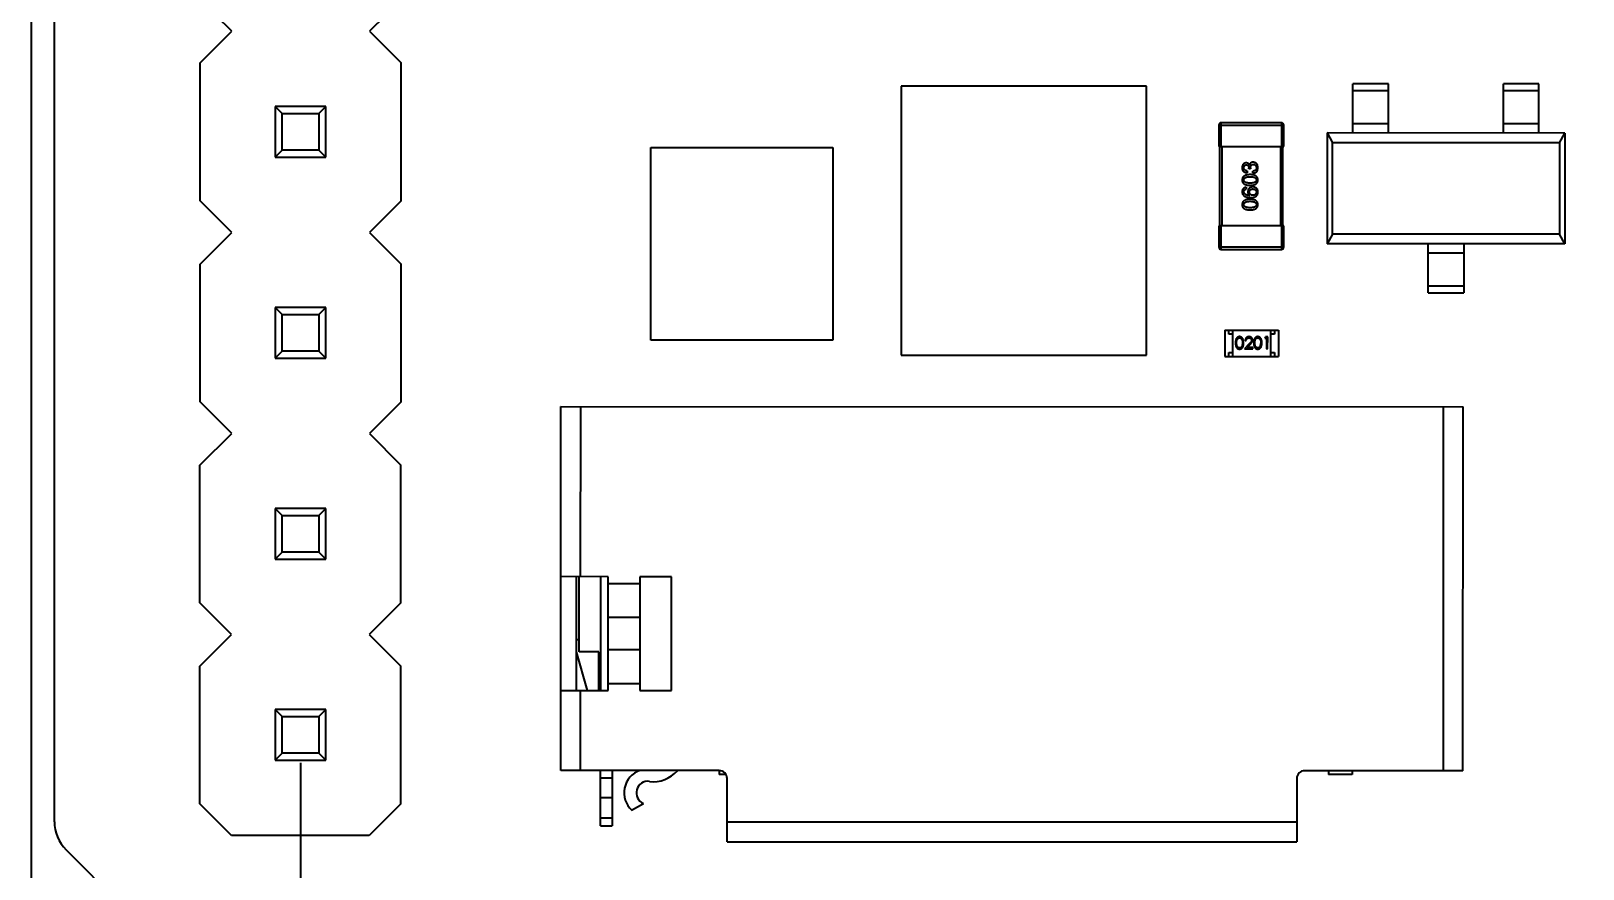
# Model space of a CAD drawing. Header units: millimetres. Extents: x 3 to 124, y -45 to 11.
# Drawn here: x 92.64 to 112.26, y -30.6 to -20.01 of the extents above; entities that cross this region are included whole.
import ezdxf

# ---------------------------------------------------------------- set-up
doc = ezdxf.new("R2010")
doc.units = ezdxf.units.MM
doc.header["$LTSCALE"] = 1.21
doc.header["$MEASUREMENT"] = 0
doc.header["$PDMODE"] = 3
doc.header["$PDSIZE"] = 0.3125
doc.layers.get('0').update_dxf_attribs({"linetype": 'CONTINUOUS'})
doc.layers.get('DEFPOINTS').update_dxf_attribs({"linetype": 'CONTINUOUS'})
doc.layers.add('Dim', color=3, linetype='CONTINUOUS', lineweight=25)
doc.styles.get("Standard").update_dxf_attribs({"font": 'txt', "width": 0.8})
doc.dimstyles.get("Standard").update_dxf_attribs({"dimtxt": 0.15625, "dimasz": 0.1875, "dimexe": 0.125, "dimexo": 0.0625, "dimgap": 0.09, "dimtad": 0, "dimtih": 1, "dimtoh": 1, "dimzin": 4, "dimdsep": 46, "dimtxsty": 'STANDARD', "dimblk": '_FILLED', "dimblk1": '_FILLED', "dimblk2": '_FILLED', "dimcen": 0.09, "dimazin": 1, "dimtp": 0.01, "dimtm": 0.01, "dimtfac": 1, "dimtofl": 0, "dimtmove": 0, "dimatfit": 3, "dimldrblk": '_FILLED', "dimfxl": 1, "dimtolj": 1, "dimtzin": 4, "dimarcsym": 0})

# ---------------------------------------------------------------- blocks, each defined once
blk = doc.blocks.new('_FILLED')
at = {"color": 0, "linetype": 'ByBlock'}
blk.add_solid([(0, 0), (-1, 0.167), (-1, -0.167)], dxfattribs=at)
blk = doc.blocks.new('*D28')
at = {"color": 0, "linetype": 'ByBlock', "lineweight": -2}
for p, q in [((96.049, -29.254), (96.049, -44.281)), ((113.829, -29.257), (113.829, -44.281)), ((96.049, -44.219), (103.427, -44.219)), ((113.829, -44.219), (106.45, -44.219))]:
    blk.add_line(p, q, dxfattribs=at)
at = {"layer": 'DEFPOINTS', "color": 0, "linetype": 'ByBlock'}
for p in [(96.049, -29.223), (113.829, -29.226)]:
    blk.add_point(p, dxfattribs=at)
at = {"color": 0, "linetype": 'ByBlock', "lineweight": -2, "rotation": 180}
blk.add_blockref('_FILLED', (96.049, -44.219), dxfattribs=at)
at = {"color": 0, "linetype": 'ByBlock', "lineweight": -2}
blk.add_blockref('_FILLED', (113.829, -44.219), dxfattribs=at)
at = {"color": 0, "linetype": 'ByBlock', "lineweight": -2, "insert": (104.939, -44.219), "char_height": 1, "attachment_point": 5}
blk.add_mtext('\\A1;17.78', dxfattribs=at)

msp = doc.modelspace()

# ---------------------------------------------------------------- linework, layer by layer
at = {"color": 7, "linetype": 'Continuous'}
for p, q in [((92.644, -2.753), (92.644, -35.753)), ((92.94, -30), (92.94, -2.753)), ((93.94, -31.207), (93.086, -30.354))]:
    msp.add_line(p, q, dxfattribs=at)
at = {"color": 6, "linetype": 'Continuous'}
for p, q in [((95.18, -20.013), (94.781, -19.613)), ((97.321, -19.613), (96.92, -20.013)), ((94.78, -20.413), (95.18, -20.013)), ((96.92, -20.013), (97.32, -20.413)), ((94.78, -22.153), (94.78, -20.413)), ((97.32, -22.153), (97.32, -20.413)), ((103.64, -20.704), (103.64, -24.104)), ((106.74, -20.705), (103.64, -20.704)), ((106.74, -24.105), (106.74, -20.705)), ((109.799, -20.677), (109.349, -20.677)), ((109.349, -21.297), (109.349, -20.677)), ((109.349, -20.761), (109.799, -20.761)), ((109.799, -21.297), (109.799, -20.677)), ((111.699, -20.677), (111.249, -20.677)), ((111.249, -21.297), (111.249, -20.677)), ((111.249, -20.761), (111.699, -20.761)), ((111.699, -21.297), (111.699, -20.677)), ((95.73, -20.963), (95.73, -21.603)), ((95.818, -21.051), (95.73, -20.963)), ((96.37, -20.963), (95.73, -20.963)), ((96.282, -21.051), (96.37, -20.963)), ((96.37, -21.603), (96.37, -20.963)), ((95.818, -21.515), (95.818, -21.051)), ((95.818, -21.051), (96.282, -21.051)), ((96.282, -21.051), (96.282, -21.515)), ((108.444, -21.169), (107.684, -21.169)), ((107.684, -21.469), (107.684, -21.169)), ((108.444, -21.169), (108.444, -21.469)), ((107.654, -21.199), (108.474, -21.199)), ((107.654, -21.199), (107.654, -21.469)), ((108.474, -21.469), (108.474, -21.199)), ((112.024, -21.298), (109.024, -21.297)), ((109.024, -21.297), (109.089, -21.42)), ((109.024, -21.297), (109.024, -22.697)), ((109.799, -21.183), (109.349, -21.183)), ((111.699, -21.183), (111.249, -21.183)), ((111.96, -21.421), (112.024, -21.298)), ((112.024, -21.298), (112.024, -22.698)), ((95.73, -21.603), (95.818, -21.515)), ((96.282, -21.515), (95.818, -21.515)), ((96.37, -21.603), (96.282, -21.515)), ((100.476, -23.916), (100.477, -21.479)), ((100.477, -21.479), (102.777, -21.479)), ((102.777, -21.479), (102.776, -23.917)), ((107.654, -21.469), (108.474, -21.469)), ((107.664, -21.469), (107.664, -22.469)), ((107.694, -22.469), (107.694, -21.469)), ((108.434, -21.469), (108.434, -22.469)), ((108.464, -22.469), (108.464, -21.469)), ((111.96, -21.421), (109.089, -21.42)), ((109.089, -22.574), (109.089, -21.42)), ((111.96, -21.421), (111.96, -22.574)), ((95.73, -21.603), (96.37, -21.603)), ((108.033, -21.751), (108.033, -21.738)), ((108.054, -21.751), (108.033, -21.751)), ((108.041, -21.7), (108.042, -21.7)), ((108.054, -21.739), (108.054, -21.751)), ((108.141, -21.774), (108.148, -21.738)), ((108.012, -21.775), (108.012, -21.799)), ((108.084, -21.804), (108.084, -21.778)), ((95.18, -22.553), (94.78, -22.153)), ((97.32, -22.153), (96.92, -22.553)), ((108, -21.983), (108, -22.007)), ((108.044, -22.087), (108.043, -22.088)), ((108.474, -22.469), (107.654, -22.469)), ((107.654, -22.469), (107.654, -22.739)), ((107.684, -22.769), (107.684, -22.469)), ((108.444, -22.469), (108.444, -22.769)), ((108.474, -22.739), (108.474, -22.469)), ((94.78, -22.953), (95.18, -22.553)), ((96.92, -22.553), (97.32, -22.953)), ((108.474, -22.739), (107.654, -22.739)), ((109.089, -22.574), (109.024, -22.697)), ((112.024, -22.698), (109.024, -22.697)), ((111.96, -22.574), (109.089, -22.574)), ((110.299, -23.317), (110.299, -22.697)), ((110.749, -22.697), (110.749, -23.317)), ((112.024, -22.698), (111.96, -22.574)), ((107.684, -22.769), (108.444, -22.769)), ((110.299, -22.811), (110.749, -22.811)), ((94.78, -24.693), (94.78, -22.953)), ((97.32, -24.693), (97.32, -22.953)), ((110.749, -23.234), (110.299, -23.234)), ((110.299, -23.317), (110.749, -23.317)), ((95.73, -23.503), (95.73, -24.143)), ((95.818, -23.591), (95.73, -23.503)), ((96.37, -23.503), (95.73, -23.503)), ((96.282, -23.591), (96.37, -23.503)), ((96.37, -24.143), (96.37, -23.503)), ((95.818, -24.055), (95.818, -23.591)), ((95.818, -23.591), (96.282, -23.591)), ((96.282, -23.591), (96.282, -24.055)), ((102.776, -23.917), (100.476, -23.916)), ((107.729, -23.79), (108.409, -23.79)), ((107.729, -23.79), (107.729, -24.12)), ((107.779, -23.84), (107.779, -23.79)), ((107.829, -23.84), (107.779, -23.84)), ((107.829, -24.12), (107.829, -23.79)), ((107.986, -23.921), (107.999, -23.921)), ((108.243, -23.875), (108.234, -23.89)), ((108.234, -23.89), (108.257, -23.89)), ((108.271, -23.875), (108.243, -23.875)), ((108.257, -23.89), (108.257, -24.025)), ((108.27, -24.025), (108.271, -23.875)), ((108.309, -24.12), (108.309, -23.79)), ((108.359, -23.84), (108.309, -23.84)), ((108.359, -23.79), (108.359, -23.84)), ((108.409, -23.79), (108.409, -24.12)), ((95.73, -24.143), (95.818, -24.055)), ((96.282, -24.055), (95.818, -24.055)), ((96.37, -24.143), (96.282, -24.055)), ((103.64, -24.104), (106.74, -24.105)), ((107.729, -24.12), (108.409, -24.12)), ((107.779, -24.07), (107.829, -24.07)), ((107.779, -24.12), (107.779, -24.07)), ((107.953, -23.95), (107.948, -23.987)), ((108.038, -23.963), (107.98, -24.025)), ((107.98, -24.025), (108.082, -24.025)), ((108.012, -24.009), (108.05, -23.969)), ((108.082, -24.009), (108.012, -24.009)), ((108.082, -24.025), (108.082, -24.009)), ((108.184, -23.95), (108.178, -23.987)), ((108.257, -24.025), (108.27, -24.025)), ((108.309, -24.07), (108.359, -24.07)), ((108.359, -24.07), (108.359, -24.12)), ((95.73, -24.143), (96.37, -24.143)), ((95.18, -25.093), (94.78, -24.693)), ((97.32, -24.693), (96.92, -25.093)), ((99.339, -29.353), (99.34, -24.753)), ((99.34, -24.753), (110.74, -24.756)), ((99.589, -26.904), (99.59, -24.754)), ((110.49, -24.755), (110.489, -29.355)), ((110.739, -29.356), (110.74, -24.756)), ((94.779, -25.493), (95.18, -25.093)), ((96.92, -25.093), (97.319, -25.493)), ((94.779, -27.233), (94.779, -25.493)), ((97.319, -27.233), (97.319, -25.493)), ((95.818, -26.131), (95.729, -26.043)), ((95.729, -26.043), (95.729, -26.683)), ((96.369, -26.043), (95.729, -26.043)), ((96.281, -26.131), (96.369, -26.043)), ((96.369, -26.683), (96.369, -26.043)), ((95.817, -26.595), (95.818, -26.131)), ((95.818, -26.131), (96.281, -26.131)), ((96.281, -26.131), (96.281, -26.595)), ((95.729, -26.683), (95.817, -26.595)), ((96.281, -26.595), (95.817, -26.595)), ((96.369, -26.683), (96.281, -26.595)), ((95.729, -26.683), (96.369, -26.683)), ((99.939, -26.904), (99.339, -26.903)), ((99.539, -28.344), (99.539, -26.904)), ((99.569, -27.853), (99.569, -26.904)), ((99.839, -26.904), (99.839, -28.344)), ((99.939, -28.344), (99.939, -26.904)), ((100.339, -26.994), (99.939, -26.994)), ((100.739, -26.904), (100.339, -26.904)), ((100.339, -26.904), (100.339, -28.344)), ((100.739, -28.344), (100.739, -26.904)), ((95.179, -27.633), (94.779, -27.233)), ((97.319, -27.233), (96.919, -27.633)), ((100.339, -27.421), (99.939, -27.421)), ((94.779, -28.033), (95.179, -27.633)), ((96.919, -27.633), (97.319, -28.033)), ((99.569, -27.703), (99.539, -27.703)), ((99.939, -27.826), (100.339, -27.826)), ((94.779, -29.773), (94.779, -28.033)), ((97.319, -29.773), (97.319, -28.033)), ((99.677, -28.344), (99.539, -27.853)), ((99.564, -27.943), (99.539, -27.943)), ((99.819, -27.854), (99.569, -27.853)), ((99.819, -28.344), (99.819, -27.854)), ((99.339, -28.343), (99.939, -28.344)), ((99.589, -29.354), (99.589, -28.344)), ((99.939, -28.254), (100.339, -28.254)), ((100.339, -28.344), (100.739, -28.344)), ((95.817, -28.671), (95.729, -28.583)), ((95.729, -28.583), (95.729, -29.223)), ((96.369, -28.583), (95.729, -28.583)), ((96.281, -28.671), (96.369, -28.583)), ((96.369, -29.223), (96.369, -28.583)), ((95.817, -29.135), (95.817, -28.671)), ((95.817, -28.671), (96.281, -28.671)), ((96.281, -28.671), (96.281, -29.135)), ((95.729, -29.223), (95.817, -29.135)), ((96.281, -29.135), (95.817, -29.135)), ((96.369, -29.223), (96.281, -29.135)), ((95.729, -29.223), (96.369, -29.223)), ((101.339, -29.354), (99.339, -29.353)), ((99.839, -30.054), (99.839, -29.354)), ((99.989, -29.354), (99.989, -30.054)), ((101.339, -29.354), (101.339, -29.404)), ((101.424, -29.404), (101.339, -29.404)), ((110.739, -29.356), (108.739, -29.355)), ((109.039, -29.355), (109.039, -29.405)), ((109.339, -29.405), (109.039, -29.405)), ((109.339, -29.355), (109.339, -29.405)), ((99.989, -29.45), (99.839, -29.45)), ((101.439, -30.254), (101.439, -29.454)), ((108.639, -29.455), (108.639, -30.255)), ((95.179, -30.173), (94.779, -29.773)), ((97.319, -29.773), (96.919, -30.173)), ((99.839, -29.693), (99.989, -29.693)), ((100.234, -29.854), (100.383, -29.768)), ((99.989, -29.954), (99.839, -29.954)), ((108.639, -30.005), (101.439, -30.004)), ((96.919, -30.173), (95.179, -30.173)), ((99.839, -30.054), (99.989, -30.054)), ((101.439, -30.254), (108.639, -30.255))]:
    msp.add_line(p, q, dxfattribs=at)
for centre, radius, start, end in [((107.684, -21.199), 0.03, 89.9896, 179.9896), ((108.444, -21.199), 0.03, 359.9896, 89.9896), ((107.684, -22.739), 0.03, 179.9896, 269.9896), ((108.444, -22.739), 0.03, 269.9896, 359.9896), ((100.439, -29.634), 0.3, 110.0065, 227.0771), ((100.509, -29.094), 0.4, 262.6074, 319.2282), ((101.339, -29.454), 0.1, 359.9896, 89.9896), ((108.739, -29.455), 0.1, 89.9896, 179.9896), ((100.439, -29.634), 0.145, 82.6074, 247.4906)]:
    msp.add_arc(centre, radius, start, end, dxfattribs=at)
at = {"color": 7, "linetype": 'Continuous'}
msp.add_arc((93.44, -30), 0.5, 180, 225, dxfattribs=at)
at = {"color": 6, "linetype": 'Continuous'}
for points, knots in [([(107.999, -21.676), (107.997, -21.676), (107.993, -21.676), (107.988, -21.677), (107.982, -21.679), (107.978, -21.681), (107.973, -21.683), (107.969, -21.686), (107.965, -21.689), (107.962, -21.692), (107.959, -21.696), (107.956, -21.701), (107.954, -21.706), (107.952, -21.711), (107.95, -21.716), (107.949, -21.723), (107.948, -21.729), (107.948, -21.734), (107.948, -21.736)], [0, 0, 0, 0, 0.067521, 0.132139, 0.193339, 0.252064, 0.309083, 0.364848, 0.420021, 0.475612, 0.532002, 0.589602, 0.649896, 0.712634, 0.778603, 0.848416, 0.922155, 1, 1, 1, 1]), ([(107.948, -21.736), (107.948, -21.738), (107.948, -21.743), (107.949, -21.75), (107.95, -21.757), (107.952, -21.763), (107.954, -21.769), (107.957, -21.774), (107.961, -21.779), (107.964, -21.783), (107.969, -21.787), (107.974, -21.79), (107.979, -21.793), (107.985, -21.795), (107.991, -21.797), (107.998, -21.798), (108.005, -21.799), (108.01, -21.799), (108.012, -21.799)], [0, 0, 0, 0, 0.073232, 0.142595, 0.207997, 0.270074, 0.329156, 0.386529, 0.441846, 0.496976, 0.551877, 0.607941, 0.665637, 0.725446, 0.788542, 0.855101, 0.925196, 1, 1, 1, 1]), ([(107.971, -21.737), (107.971, -21.736), (107.971, -21.733), (107.971, -21.729), (107.972, -21.725), (107.973, -21.722), (107.974, -21.719), (107.976, -21.716), (107.977, -21.713), (107.979, -21.711), (107.981, -21.709), (107.983, -21.707), (107.986, -21.705), (107.988, -21.704), (107.991, -21.703), (107.994, -21.702), (107.998, -21.701), (108, -21.701), (108.001, -21.701)], [0, 0, 0, 0, 0.078051, 0.151197, 0.220412, 0.286742, 0.34933, 0.409464, 0.467368, 0.52298, 0.578639, 0.633998, 0.690142, 0.746855, 0.805868, 0.867776, 0.932345, 1, 1, 1, 1]), ([(108.012, -21.775), (108.011, -21.775), (108.007, -21.775), (108.003, -21.774), (107.998, -21.774), (107.994, -21.772), (107.99, -21.771), (107.987, -21.769), (107.984, -21.767), (107.981, -21.765), (107.979, -21.763), (107.977, -21.76), (107.975, -21.757), (107.973, -21.753), (107.972, -21.75), (107.971, -21.746), (107.971, -21.741), (107.971, -21.738), (107.971, -21.737)], [0, 0, 0, 0, 0.078134, 0.15164, 0.221358, 0.286689, 0.348614, 0.407697, 0.464247, 0.520153, 0.574432, 0.629291, 0.684538, 0.742032, 0.801329, 0.863637, 0.930123, 1, 1, 1, 1]), ([(108.041, -21.7), (108.04, -21.698), (108.038, -21.694), (108.034, -21.689), (108.03, -21.685), (108.025, -21.682), (108.019, -21.679), (108.013, -21.677), (108.006, -21.676), (108.002, -21.676), (107.999, -21.676)], [0, 0, 0, 0, 0.125227, 0.244792, 0.361427, 0.478215, 0.59667, 0.722058, 0.856314, 1, 1, 1, 1]), ([(108.001, -21.701), (108.003, -21.701), (108.005, -21.701), (108.009, -21.702), (108.012, -21.702), (108.015, -21.703), (108.018, -21.705), (108.02, -21.707), (108.023, -21.708), (108.025, -21.711), (108.027, -21.713), (108.028, -21.716), (108.03, -21.719), (108.031, -21.722), (108.032, -21.726), (108.032, -21.73), (108.033, -21.734), (108.033, -21.737), (108.033, -21.738)], [0, 0, 0, 0, 0.067741, 0.131599, 0.192143, 0.249977, 0.306453, 0.361639, 0.416449, 0.471489, 0.527582, 0.584873, 0.644974, 0.70814, 0.77492, 0.845909, 0.920585, 1, 1, 1, 1]), ([(108.087, -21.667), (108.085, -21.667), (108.082, -21.667), (108.078, -21.667), (108.074, -21.668), (108.071, -21.669), (108.067, -21.67), (108.064, -21.672), (108.061, -21.673), (108.058, -21.675), (108.055, -21.677), (108.053, -21.68), (108.05, -21.682), (108.048, -21.685), (108.046, -21.689), (108.045, -21.692), (108.043, -21.696), (108.042, -21.698), (108.042, -21.7)], [0, 0, 0, 0, 0.071215, 0.138707, 0.20396, 0.266995, 0.327734, 0.387609, 0.445602, 0.503345, 0.561136, 0.618597, 0.677672, 0.738255, 0.799989, 0.863961, 0.930555, 1, 1, 1, 1]), ([(108.054, -21.739), (108.054, -21.737), (108.054, -21.734), (108.054, -21.729), (108.055, -21.724), (108.056, -21.72), (108.057, -21.716), (108.059, -21.712), (108.061, -21.708), (108.063, -21.705), (108.065, -21.703), (108.068, -21.701), (108.071, -21.699), (108.074, -21.697), (108.078, -21.696), (108.082, -21.695), (108.086, -21.694), (108.088, -21.694), (108.09, -21.694)], [0, 0, 0, 0, 0.082495, 0.159728, 0.232496, 0.300725, 0.365163, 0.425859, 0.483728, 0.538892, 0.592921, 0.646195, 0.699968, 0.754746, 0.811387, 0.870806, 0.933482, 1, 1, 1, 1]), ([(108.128, -21.737), (108.128, -21.739), (108.128, -21.742), (108.128, -21.746), (108.127, -21.751), (108.125, -21.755), (108.124, -21.758), (108.122, -21.762), (108.12, -21.765), (108.117, -21.768), (108.114, -21.77), (108.111, -21.772), (108.107, -21.774), (108.104, -21.776), (108.099, -21.777), (108.095, -21.778), (108.09, -21.778), (108.086, -21.778), (108.084, -21.778)], [0, 0, 0, 0, 0.071272, 0.13882, 0.201858, 0.262757, 0.320043, 0.376709, 0.431462, 0.486034, 0.541209, 0.597703, 0.65589, 0.717768, 0.782056, 0.850407, 0.92277, 1, 1, 1, 1]), ([(108.148, -21.738), (108.148, -21.735), (108.147, -21.73), (108.147, -21.722), (108.145, -21.715), (108.143, -21.708), (108.141, -21.702), (108.138, -21.696), (108.135, -21.691), (108.132, -21.686), (108.127, -21.682), (108.123, -21.678), (108.118, -21.675), (108.113, -21.673), (108.107, -21.67), (108.1, -21.669), (108.094, -21.667), (108.089, -21.667), (108.087, -21.667)], [0, 0, 0, 0, 0.078078, 0.151942, 0.221594, 0.28726, 0.350176, 0.409768, 0.467648, 0.523784, 0.578904, 0.634014, 0.689819, 0.746826, 0.805875, 0.867063, 0.931764, 1, 1, 1, 1]), ([(108.09, -21.694), (108.091, -21.694), (108.094, -21.695), (108.098, -21.695), (108.102, -21.696), (108.106, -21.698), (108.109, -21.699), (108.112, -21.701), (108.115, -21.704), (108.118, -21.706), (108.12, -21.709), (108.122, -21.712), (108.124, -21.715), (108.125, -21.719), (108.126, -21.723), (108.127, -21.728), (108.128, -21.732), (108.128, -21.735), (108.128, -21.737)], [0, 0, 0, 0, 0.068514, 0.133941, 0.195994, 0.255362, 0.312994, 0.369441, 0.424687, 0.480522, 0.537148, 0.594801, 0.654411, 0.716817, 0.781981, 0.850498, 0.923306, 1, 1, 1, 1]), ([(108.049, -21.823), (108.045, -21.824), (108.038, -21.824), (108.026, -21.825), (108.016, -21.827), (108.006, -21.829), (107.997, -21.831), (107.989, -21.834), (107.981, -21.838), (107.974, -21.842), (107.968, -21.846), (107.963, -21.851), (107.959, -21.857), (107.955, -21.863), (107.952, -21.869), (107.95, -21.876), (107.948, -21.884), (107.948, -21.889), (107.948, -21.891)], [0, 0, 0, 0, 0.088475, 0.171606, 0.249595, 0.322626, 0.391327, 0.455765, 0.516374, 0.573675, 0.628522, 0.681161, 0.732559, 0.783563, 0.83504, 0.887639, 0.942585, 1, 1, 1, 1]), ([(107.948, -21.891), (107.948, -21.894), (107.948, -21.899), (107.949, -21.907), (107.952, -21.914), (107.954, -21.92), (107.958, -21.926), (107.963, -21.932), (107.968, -21.937), (107.974, -21.941), (107.981, -21.945), (107.988, -21.949), (107.996, -21.952), (108.006, -21.954), (108.015, -21.956), (108.026, -21.958), (108.037, -21.959), (108.045, -21.959), (108.049, -21.959)], [0, 0, 0, 0, 0.057911, 0.113262, 0.165956, 0.217443, 0.268511, 0.319665, 0.372, 0.426129, 0.483365, 0.543779, 0.607756, 0.676562, 0.749704, 0.827713, 0.911177, 1, 1, 1, 1]), ([(107.971, -21.891), (107.971, -21.89), (107.971, -21.886), (107.972, -21.882), (107.973, -21.877), (107.976, -21.873), (107.978, -21.869), (107.982, -21.866), (107.986, -21.863), (107.99, -21.86), (107.996, -21.858), (108.002, -21.855), (108.008, -21.854), (108.015, -21.852), (108.023, -21.851), (108.031, -21.85), (108.04, -21.85), (108.046, -21.85), (108.049, -21.85)], [0, 0, 0, 0, 0.050604, 0.098688, 0.145699, 0.191791, 0.238625, 0.286717, 0.337546, 0.391814, 0.449755, 0.512106, 0.579685, 0.652048, 0.730262, 0.814146, 0.904281, 1, 1, 1, 1]), ([(108.049, -21.932), (108.046, -21.932), (108.04, -21.932), (108.031, -21.931), (108.023, -21.93), (108.015, -21.929), (108.008, -21.928), (108.002, -21.926), (107.996, -21.924), (107.99, -21.922), (107.986, -21.919), (107.982, -21.916), (107.978, -21.913), (107.976, -21.909), (107.973, -21.905), (107.972, -21.901), (107.971, -21.896), (107.971, -21.893), (107.971, -21.891)], [0, 0, 0, 0, 0.096452, 0.187278, 0.271765, 0.350519, 0.423437, 0.491321, 0.554011, 0.612224, 0.666281, 0.717003, 0.764884, 0.811423, 0.856783, 0.902993, 0.950236, 1, 1, 1, 1]), ([(108.148, -21.891), (108.148, -21.889), (108.147, -21.883), (108.146, -21.876), (108.144, -21.869), (108.141, -21.862), (108.138, -21.856), (108.134, -21.851), (108.128, -21.846), (108.123, -21.841), (108.116, -21.837), (108.109, -21.834), (108.101, -21.831), (108.092, -21.828), (108.082, -21.826), (108.072, -21.825), (108.061, -21.824), (108.053, -21.824), (108.049, -21.823)], [0, 0, 0, 0, 0.059134, 0.115603, 0.169236, 0.221572, 0.273254, 0.32474, 0.377319, 0.431815, 0.488555, 0.548609, 0.612242, 0.680182, 0.75251, 0.829782, 0.91231, 1, 1, 1, 1]), ([(108.049, -21.85), (108.053, -21.85), (108.059, -21.85), (108.067, -21.85), (108.076, -21.851), (108.083, -21.852), (108.09, -21.854), (108.097, -21.855), (108.103, -21.858), (108.108, -21.86), (108.113, -21.863), (108.117, -21.866), (108.12, -21.869), (108.123, -21.873), (108.125, -21.877), (108.127, -21.882), (108.128, -21.886), (108.128, -21.89), (108.128, -21.891)], [0, 0, 0, 0, 0.094834, 0.184067, 0.267029, 0.344713, 0.417334, 0.484367, 0.546941, 0.604717, 0.65953, 0.710539, 0.759381, 0.806382, 0.853027, 0.900623, 0.949121, 1, 1, 1, 1]), ([(108.049, -21.959), (108.053, -21.959), (108.061, -21.959), (108.072, -21.958), (108.082, -21.956), (108.092, -21.954), (108.101, -21.952), (108.109, -21.949), (108.116, -21.945), (108.123, -21.941), (108.128, -21.937), (108.134, -21.932), (108.138, -21.926), (108.141, -21.92), (108.144, -21.914), (108.146, -21.907), (108.147, -21.899), (108.148, -21.894), (108.148, -21.891)], [0, 0, 0, 0, 0.087693, 0.170223, 0.247496, 0.319826, 0.387768, 0.451403, 0.511459, 0.568358, 0.622671, 0.675251, 0.726739, 0.778422, 0.830759, 0.884394, 0.940865, 1, 1, 1, 1]), ([(108.128, -21.891), (108.128, -21.893), (108.128, -21.896), (108.127, -21.901), (108.126, -21.905), (108.123, -21.909), (108.12, -21.913), (108.117, -21.916), (108.113, -21.919), (108.108, -21.922), (108.103, -21.924), (108.097, -21.926), (108.091, -21.928), (108.084, -21.929), (108.076, -21.93), (108.068, -21.931), (108.059, -21.932), (108.053, -21.932), (108.049, -21.932)], [0, 0, 0, 0, 0.049766, 0.097012, 0.143225, 0.188786, 0.235079, 0.282962, 0.333687, 0.387747, 0.445963, 0.508657, 0.576545, 0.649868, 0.72822, 0.812712, 0.903543, 1, 1, 1, 1]), ([(108.084, -21.804), (108.086, -21.804), (108.09, -21.803), (108.095, -21.803), (108.1, -21.802), (108.104, -21.801), (108.109, -21.8), (108.113, -21.799), (108.117, -21.797), (108.12, -21.796), (108.124, -21.794), (108.127, -21.792), (108.13, -21.789), (108.133, -21.787), (108.135, -21.784), (108.138, -21.781), (108.14, -21.778), (108.141, -21.775), (108.141, -21.774)], [0, 0, 0, 0, 0.078937, 0.154495, 0.226898, 0.296844, 0.363348, 0.427781, 0.48946, 0.549586, 0.607902, 0.664733, 0.720805, 0.776157, 0.831175, 0.886736, 0.943094, 1, 1, 1, 1]), ([(108, -21.983), (107.998, -21.984), (107.994, -21.984), (107.989, -21.985), (107.983, -21.987), (107.979, -21.989), (107.974, -21.991), (107.97, -21.994), (107.966, -21.997), (107.962, -22), (107.959, -22.004), (107.957, -22.008), (107.954, -22.013), (107.952, -22.018), (107.951, -22.023), (107.949, -22.029), (107.948, -22.035), (107.948, -22.039), (107.948, -22.041)], [0, 0, 0, 0, 0.06947, 0.136096, 0.199592, 0.260665, 0.319672, 0.377156, 0.433415, 0.489984, 0.546535, 0.604276, 0.663499, 0.725182, 0.788953, 0.855683, 0.926216, 1, 1, 1, 1]), ([(107.948, -22.041), (107.948, -22.044), (107.948, -22.05), (107.95, -22.058), (107.952, -22.065), (107.955, -22.072), (107.959, -22.078), (107.964, -22.084), (107.969, -22.09), (107.975, -22.094), (107.982, -22.099), (107.99, -22.102), (107.999, -22.106), (108.008, -22.108), (108.019, -22.11), (108.03, -22.112), (108.041, -22.113), (108.05, -22.113), (108.054, -22.113)], [0, 0, 0, 0, 0.058957, 0.115262, 0.16907, 0.221312, 0.273147, 0.324961, 0.377649, 0.432026, 0.488925, 0.549039, 0.612912, 0.680653, 0.753056, 0.830314, 0.912483, 1, 1, 1, 1]), ([(108.049, -22.134), (108.045, -22.135), (108.038, -22.135), (108.026, -22.136), (108.016, -22.138), (108.006, -22.14), (107.997, -22.142), (107.989, -22.145), (107.981, -22.149), (107.974, -22.153), (107.968, -22.157), (107.963, -22.162), (107.958, -22.168), (107.955, -22.174), (107.952, -22.18), (107.95, -22.187), (107.948, -22.194), (107.948, -22.199), (107.948, -22.202)], [0, 0, 0, 0, 0.088475, 0.171606, 0.249595, 0.322626, 0.391327, 0.455765, 0.516374, 0.573675, 0.628522, 0.681161, 0.732559, 0.783563, 0.83504, 0.887639, 0.942585, 1, 1, 1, 1]), ([(107.971, -22.041), (107.971, -22.039), (107.971, -22.035), (107.972, -22.028), (107.975, -22.023), (107.978, -22.018), (107.982, -22.014), (107.987, -22.011), (107.993, -22.009), (107.998, -22.008), (108, -22.007)], [0, 0, 0, 0, 0.136586, 0.261496, 0.378089, 0.490612, 0.605522, 0.725767, 0.8561, 1, 1, 1, 1]), ([(108.043, -22.088), (108.04, -22.088), (108.035, -22.088), (108.027, -22.087), (108.019, -22.085), (108.012, -22.084), (108.006, -22.082), (108, -22.08), (107.995, -22.077), (107.99, -22.074), (107.986, -22.071), (107.982, -22.068), (107.979, -22.064), (107.976, -22.06), (107.974, -22.056), (107.972, -22.051), (107.971, -22.046), (107.971, -22.043), (107.971, -22.041)], [0, 0, 0, 0, 0.089218, 0.173709, 0.252753, 0.326963, 0.397099, 0.462534, 0.524018, 0.582178, 0.637235, 0.689955, 0.741228, 0.791618, 0.841661, 0.892925, 0.945259, 1, 1, 1, 1]), ([(108.082, -21.979), (108.08, -21.979), (108.075, -21.979), (108.069, -21.98), (108.062, -21.982), (108.057, -21.984), (108.051, -21.986), (108.046, -21.989), (108.042, -21.992), (108.038, -21.996), (108.034, -22), (108.031, -22.004), (108.028, -22.009), (108.025, -22.015), (108.023, -22.021), (108.022, -22.027), (108.021, -22.034), (108.02, -22.039), (108.02, -22.041)], [0, 0, 0, 0, 0.071527, 0.139094, 0.20346, 0.264939, 0.323904, 0.381383, 0.437591, 0.493343, 0.549401, 0.606085, 0.664838, 0.725424, 0.788712, 0.855452, 0.925772, 1, 1, 1, 1]), ([(108.02, -22.041), (108.02, -22.044), (108.02, -22.049), (108.021, -22.056), (108.023, -22.063), (108.026, -22.069), (108.029, -22.075), (108.033, -22.079), (108.038, -22.084), (108.042, -22.086), (108.044, -22.087)], [0, 0, 0, 0, 0.144617, 0.279572, 0.40596, 0.526097, 0.64389, 0.760003, 0.877724, 1, 1, 1, 1]), ([(108.042, -22.045), (108.042, -22.043), (108.042, -22.04), (108.043, -22.036), (108.043, -22.032), (108.045, -22.028), (108.046, -22.025), (108.048, -22.022), (108.05, -22.019), (108.053, -22.016), (108.055, -22.014), (108.058, -22.012), (108.062, -22.01), (108.066, -22.008), (108.07, -22.007), (108.074, -22.006), (108.078, -22.006), (108.082, -22.005), (108.083, -22.005)], [0, 0, 0, 0, 0.069884, 0.136529, 0.199638, 0.259844, 0.317774, 0.374356, 0.430026, 0.485148, 0.5409, 0.597889, 0.657472, 0.718614, 0.783613, 0.85129, 0.923712, 1, 1, 1, 1]), ([(108.084, -22.085), (108.083, -22.085), (108.079, -22.085), (108.075, -22.084), (108.07, -22.083), (108.066, -22.082), (108.062, -22.08), (108.059, -22.078), (108.056, -22.076), (108.053, -22.074), (108.05, -22.071), (108.048, -22.068), (108.046, -22.065), (108.045, -22.061), (108.043, -22.058), (108.043, -22.053), (108.042, -22.049), (108.042, -22.046), (108.042, -22.045)], [0, 0, 0, 0, 0.076072, 0.148369, 0.216753, 0.281358, 0.342792, 0.401604, 0.458929, 0.514444, 0.569818, 0.625343, 0.681554, 0.739608, 0.800134, 0.863477, 0.929547, 1, 1, 1, 1]), ([(108.148, -22.202), (108.148, -22.199), (108.147, -22.194), (108.146, -22.187), (108.144, -22.18), (108.141, -22.173), (108.138, -22.167), (108.134, -22.162), (108.128, -22.157), (108.123, -22.152), (108.116, -22.148), (108.109, -22.145), (108.101, -22.142), (108.092, -22.139), (108.082, -22.137), (108.072, -22.136), (108.061, -22.135), (108.053, -22.135), (108.049, -22.134)], [0, 0, 0, 0, 0.059134, 0.115603, 0.169236, 0.221572, 0.273254, 0.32474, 0.377319, 0.431815, 0.488555, 0.548609, 0.612242, 0.680182, 0.75251, 0.829782, 0.91231, 1, 1, 1, 1]), ([(108.054, -22.113), (108.057, -22.113), (108.064, -22.113), (108.074, -22.113), (108.084, -22.112), (108.092, -22.11), (108.101, -22.108), (108.108, -22.106), (108.115, -22.103), (108.119, -22.1), (108.122, -22.099)], [0, 0, 0, 0, 0.151498, 0.29521, 0.430242, 0.557137, 0.677306, 0.790845, 0.898111, 1, 1, 1, 1]), ([(108.131, -21.999), (108.13, -21.997), (108.126, -21.994), (108.121, -21.99), (108.115, -21.987), (108.109, -21.984), (108.102, -21.982), (108.096, -21.98), (108.089, -21.979), (108.085, -21.979), (108.082, -21.979)], [0, 0, 0, 0, 0.129393, 0.255335, 0.378531, 0.500878, 0.622934, 0.746191, 0.87096, 1, 1, 1, 1]), ([(108.083, -22.005), (108.085, -22.005), (108.088, -22.006), (108.093, -22.006), (108.098, -22.007), (108.102, -22.008), (108.106, -22.01), (108.11, -22.012), (108.113, -22.013), (108.116, -22.016), (108.118, -22.018), (108.121, -22.021), (108.123, -22.024), (108.125, -22.028), (108.126, -22.031), (108.127, -22.035), (108.128, -22.039), (108.128, -22.042), (108.128, -22.043)], [0, 0, 0, 0, 0.078863, 0.153308, 0.223539, 0.289857, 0.35341, 0.413572, 0.471721, 0.528235, 0.584279, 0.638781, 0.69466, 0.751251, 0.809198, 0.869697, 0.933318, 1, 1, 1, 1]), ([(108.128, -22.043), (108.128, -22.045), (108.128, -22.048), (108.127, -22.053), (108.126, -22.057), (108.125, -22.061), (108.123, -22.064), (108.121, -22.068), (108.119, -22.071), (108.117, -22.074), (108.114, -22.076), (108.11, -22.078), (108.107, -22.08), (108.103, -22.082), (108.099, -22.083), (108.094, -22.084), (108.089, -22.085), (108.086, -22.085), (108.084, -22.085)], [0, 0, 0, 0, 0.070403, 0.137196, 0.200053, 0.260887, 0.31876, 0.37535, 0.430743, 0.485927, 0.541678, 0.598832, 0.657726, 0.719441, 0.783504, 0.851852, 0.923533, 1, 1, 1, 1]), ([(108.122, -22.099), (108.124, -22.098), (108.128, -22.095), (108.133, -22.09), (108.137, -22.084), (108.141, -22.078), (108.144, -22.071), (108.146, -22.064), (108.147, -22.056), (108.148, -22.051), (108.148, -22.048)], [0, 0, 0, 0, 0.125033, 0.246266, 0.36603, 0.485265, 0.606781, 0.732144, 0.862551, 1, 1, 1, 1]), ([(108.148, -22.048), (108.148, -22.045), (108.148, -22.04), (108.147, -22.032), (108.146, -22.025), (108.144, -22.018), (108.142, -22.012), (108.139, -22.007), (108.136, -22.002), (108.133, -22), (108.131, -21.999)], [0, 0, 0, 0, 0.156782, 0.301945, 0.436395, 0.561474, 0.678489, 0.78853, 0.894967, 1, 1, 1, 1]), ([(107.948, -22.202), (107.948, -22.205), (107.948, -22.21), (107.949, -22.217), (107.952, -22.224), (107.954, -22.231), (107.958, -22.237), (107.962, -22.243), (107.968, -22.248), (107.974, -22.252), (107.981, -22.256), (107.988, -22.259), (107.996, -22.263), (108.006, -22.265), (108.015, -22.267), (108.026, -22.268), (108.037, -22.269), (108.045, -22.27), (108.049, -22.27)], [0, 0, 0, 0, 0.057911, 0.113262, 0.165956, 0.217443, 0.268511, 0.319665, 0.372, 0.426129, 0.483365, 0.543779, 0.607756, 0.676562, 0.749704, 0.827713, 0.911177, 1, 1, 1, 1]), ([(107.971, -22.202), (107.971, -22.2), (107.971, -22.197), (107.972, -22.192), (107.973, -22.188), (107.975, -22.184), (107.978, -22.18), (107.982, -22.177), (107.986, -22.174), (107.99, -22.171), (107.996, -22.168), (108.002, -22.166), (108.008, -22.165), (108.015, -22.163), (108.023, -22.162), (108.031, -22.161), (108.04, -22.161), (108.046, -22.161), (108.049, -22.161)], [0, 0, 0, 0, 0.050604, 0.098688, 0.145699, 0.191791, 0.238625, 0.286717, 0.337546, 0.391814, 0.449755, 0.512106, 0.579685, 0.652048, 0.730262, 0.814146, 0.904281, 1, 1, 1, 1]), ([(108.049, -22.243), (108.046, -22.243), (108.04, -22.242), (108.031, -22.242), (108.023, -22.241), (108.015, -22.24), (108.008, -22.239), (108.002, -22.237), (107.996, -22.235), (107.99, -22.233), (107.986, -22.23), (107.982, -22.227), (107.978, -22.224), (107.975, -22.22), (107.973, -22.216), (107.972, -22.212), (107.971, -22.207), (107.971, -22.204), (107.971, -22.202)], [0, 0, 0, 0, 0.096452, 0.187278, 0.271765, 0.350519, 0.423437, 0.491321, 0.554011, 0.612224, 0.666281, 0.717003, 0.764884, 0.811423, 0.856783, 0.902993, 0.950236, 1, 1, 1, 1]), ([(108.049, -22.161), (108.053, -22.161), (108.059, -22.161), (108.067, -22.161), (108.076, -22.162), (108.083, -22.163), (108.09, -22.165), (108.097, -22.166), (108.103, -22.168), (108.108, -22.171), (108.112, -22.174), (108.117, -22.177), (108.12, -22.18), (108.123, -22.184), (108.125, -22.188), (108.127, -22.192), (108.128, -22.197), (108.128, -22.2), (108.128, -22.202)], [0, 0, 0, 0, 0.094834, 0.184067, 0.267029, 0.344713, 0.417334, 0.484367, 0.546941, 0.604717, 0.65953, 0.710539, 0.759381, 0.806382, 0.853027, 0.900623, 0.949121, 1, 1, 1, 1]), ([(108.049, -22.27), (108.053, -22.27), (108.061, -22.269), (108.072, -22.268), (108.082, -22.267), (108.092, -22.265), (108.101, -22.263), (108.109, -22.26), (108.116, -22.256), (108.123, -22.252), (108.128, -22.248), (108.133, -22.243), (108.138, -22.237), (108.141, -22.231), (108.144, -22.224), (108.146, -22.217), (108.147, -22.21), (108.148, -22.205), (108.148, -22.202)], [0, 0, 0, 0, 0.087693, 0.170223, 0.247496, 0.319826, 0.387768, 0.451403, 0.511459, 0.568358, 0.622671, 0.675251, 0.726739, 0.778422, 0.830759, 0.884394, 0.940865, 1, 1, 1, 1]), ([(108.128, -22.202), (108.128, -22.204), (108.128, -22.207), (108.127, -22.212), (108.125, -22.216), (108.123, -22.22), (108.12, -22.224), (108.117, -22.227), (108.113, -22.23), (108.108, -22.233), (108.103, -22.235), (108.097, -22.237), (108.091, -22.239), (108.084, -22.24), (108.076, -22.241), (108.068, -22.242), (108.059, -22.242), (108.053, -22.243), (108.049, -22.243)], [0, 0, 0, 0, 0.049766, 0.097012, 0.143225, 0.188786, 0.235079, 0.282962, 0.333687, 0.387747, 0.445963, 0.508657, 0.576545, 0.649868, 0.72822, 0.812712, 0.903543, 1, 1, 1, 1]), ([(107.915, -23.871), (107.914, -23.871), (107.911, -23.871), (107.908, -23.871), (107.905, -23.872), (107.901, -23.873), (107.898, -23.874), (107.895, -23.876), (107.892, -23.877), (107.889, -23.879), (107.886, -23.881), (107.883, -23.884), (107.881, -23.887), (107.879, -23.89), (107.877, -23.893), (107.874, -23.896), (107.873, -23.9), (107.871, -23.904), (107.87, -23.908), (107.868, -23.913), (107.867, -23.918), (107.866, -23.924), (107.866, -23.93), (107.865, -23.936), (107.865, -23.943), (107.865, -23.947), (107.865, -23.95)], [0, 0, 0, 0, 0.033742, 0.066533, 0.099153, 0.13154, 0.164087, 0.196563, 0.229707, 0.263315, 0.297504, 0.331686, 0.366482, 0.4021, 0.438958, 0.476748, 0.515985, 0.556589, 0.599519, 0.645765, 0.695487, 0.748721, 0.805687, 0.866754, 0.931405, 1, 1, 1, 1]), ([(107.878, -23.95), (107.878, -23.948), (107.878, -23.944), (107.878, -23.938), (107.879, -23.933), (107.879, -23.928), (107.88, -23.923), (107.881, -23.919), (107.882, -23.916), (107.883, -23.912), (107.884, -23.909), (107.885, -23.906), (107.887, -23.903), (107.888, -23.901), (107.89, -23.899), (107.892, -23.896), (107.894, -23.894), (107.897, -23.892), (107.901, -23.89), (107.905, -23.888), (107.91, -23.887), (107.914, -23.886), (107.915, -23.886)], [0, 0, 0, 0, 0.073302, 0.142286, 0.206253, 0.266017, 0.321612, 0.372532, 0.419497, 0.462398, 0.502825, 0.541489, 0.579034, 0.615143, 0.650298, 0.684912, 0.718701, 0.752189, 0.817245, 0.879117, 0.939613, 1, 1, 1, 1]), ([(107.967, -23.95), (107.967, -23.947), (107.967, -23.943), (107.966, -23.936), (107.966, -23.93), (107.965, -23.924), (107.964, -23.919), (107.963, -23.914), (107.961, -23.909), (107.96, -23.905), (107.958, -23.901), (107.956, -23.897), (107.954, -23.893), (107.952, -23.89), (107.949, -23.887), (107.947, -23.884), (107.944, -23.882), (107.941, -23.879), (107.938, -23.877), (107.935, -23.876), (107.932, -23.874), (107.929, -23.873), (107.925, -23.872), (107.922, -23.871), (107.918, -23.871), (107.916, -23.871), (107.915, -23.871)], [0, 0, 0, 0, 0.065278, 0.127205, 0.186168, 0.241675, 0.294115, 0.343609, 0.390387, 0.434463, 0.476646, 0.517002, 0.555936, 0.593716, 0.630057, 0.665601, 0.700745, 0.734917, 0.768681, 0.802087, 0.834849, 0.867433, 0.900138, 0.932806, 0.966212, 1, 1, 1, 1]), ([(107.915, -23.886), (107.917, -23.886), (107.92, -23.887), (107.925, -23.888), (107.93, -23.89), (107.934, -23.892), (107.936, -23.895), (107.938, -23.897), (107.94, -23.899), (107.942, -23.901), (107.944, -23.904), (107.945, -23.907), (107.947, -23.91), (107.948, -23.914), (107.949, -23.917), (107.95, -23.921), (107.951, -23.925), (107.952, -23.93), (107.952, -23.934), (107.953, -23.939), (107.953, -23.944), (107.953, -23.948), (107.953, -23.95)], [0, 0, 0, 0, 0.059689, 0.119507, 0.181075, 0.246162, 0.279894, 0.314468, 0.350403, 0.387474, 0.426147, 0.466624, 0.508745, 0.553328, 0.600058, 0.649177, 0.700552, 0.754894, 0.811825, 0.871514, 0.934319, 1, 1, 1, 1]), ([(108.035, -23.871), (108.033, -23.871), (108.03, -23.871), (108.025, -23.872), (108.02, -23.873), (108.016, -23.874), (108.012, -23.876), (108.008, -23.879), (108.004, -23.882), (108, -23.885), (107.997, -23.889), (107.994, -23.892), (107.992, -23.897), (107.99, -23.901), (107.988, -23.906), (107.987, -23.91), (107.986, -23.916), (107.986, -23.919), (107.986, -23.921)], [0, 0, 0, 0, 0.06445, 0.126725, 0.187421, 0.247417, 0.306749, 0.366595, 0.427749, 0.490235, 0.553031, 0.614805, 0.676505, 0.738096, 0.801021, 0.864897, 0.931209, 1, 1, 1, 1]), ([(107.999, -23.921), (107.999, -23.92), (108, -23.917), (108, -23.913), (108.001, -23.91), (108.003, -23.906), (108.004, -23.903), (108.006, -23.9), (108.008, -23.898), (108.01, -23.895), (108.013, -23.893), (108.015, -23.891), (108.018, -23.89), (108.021, -23.889), (108.024, -23.888), (108.027, -23.887), (108.031, -23.886), (108.033, -23.886), (108.034, -23.886)], [0, 0, 0, 0, 0.073648, 0.143686, 0.210962, 0.275557, 0.338064, 0.399311, 0.4594, 0.51934, 0.579024, 0.637809, 0.695959, 0.754122, 0.813113, 0.873453, 0.935561, 1, 1, 1, 1]), ([(108.034, -23.886), (108.035, -23.886), (108.037, -23.886), (108.041, -23.887), (108.044, -23.887), (108.047, -23.888), (108.05, -23.89), (108.052, -23.891), (108.055, -23.893), (108.057, -23.895), (108.059, -23.898), (108.061, -23.9), (108.063, -23.902), (108.064, -23.905), (108.065, -23.908), (108.066, -23.911), (108.067, -23.914), (108.067, -23.916), (108.067, -23.917)], [0, 0, 0, 0, 0.068027, 0.133505, 0.19695, 0.26027, 0.322741, 0.384982, 0.448465, 0.513424, 0.578224, 0.640011, 0.700094, 0.760067, 0.819012, 0.877878, 0.938035, 1, 1, 1, 1]), ([(108.08, -23.915), (108.08, -23.914), (108.08, -23.911), (108.079, -23.907), (108.078, -23.903), (108.077, -23.899), (108.075, -23.895), (108.073, -23.891), (108.071, -23.887), (108.068, -23.884), (108.064, -23.881), (108.061, -23.878), (108.057, -23.876), (108.053, -23.874), (108.049, -23.873), (108.044, -23.872), (108.04, -23.871), (108.036, -23.871), (108.035, -23.871)], [0, 0, 0, 0, 0.06271, 0.123347, 0.183401, 0.242828, 0.302097, 0.36242, 0.423725, 0.487032, 0.550491, 0.612709, 0.674265, 0.73617, 0.799211, 0.863483, 0.930525, 1, 1, 1, 1]), ([(108.067, -23.917), (108.067, -23.918), (108.066, -23.922), (108.065, -23.926), (108.064, -23.931), (108.062, -23.935), (108.06, -23.938), (108.058, -23.941), (108.055, -23.944), (108.053, -23.947), (108.05, -23.95), (108.046, -23.954), (108.042, -23.958), (108.04, -23.961), (108.038, -23.963)], [0, 0, 0, 0, 0.088014, 0.174976, 0.2638, 0.355443, 0.406413, 0.465519, 0.533076, 0.609353, 0.693899, 0.787171, 0.889197, 1, 1, 1, 1]), ([(108.05, -23.969), (108.051, -23.968), (108.054, -23.965), (108.058, -23.96), (108.061, -23.956), (108.065, -23.952), (108.068, -23.949), (108.07, -23.945), (108.072, -23.942), (108.074, -23.938), (108.077, -23.934), (108.079, -23.928), (108.08, -23.922), (108.08, -23.918), (108.08, -23.915)], [0, 0, 0, 0, 0.09953, 0.192079, 0.277712, 0.357454, 0.429648, 0.495771, 0.555538, 0.608657, 0.707578, 0.804328, 0.901298, 1, 1, 1, 1]), ([(108.146, -23.871), (108.144, -23.871), (108.142, -23.871), (108.139, -23.871), (108.135, -23.872), (108.132, -23.873), (108.129, -23.874), (108.126, -23.876), (108.123, -23.877), (108.12, -23.879), (108.117, -23.881), (108.114, -23.884), (108.112, -23.887), (108.109, -23.89), (108.107, -23.893), (108.105, -23.896), (108.103, -23.9), (108.102, -23.904), (108.1, -23.908), (108.099, -23.913), (108.098, -23.918), (108.097, -23.924), (108.096, -23.93), (108.096, -23.936), (108.096, -23.943), (108.096, -23.947), (108.095, -23.95)], [0, 0, 0, 0, 0.033742, 0.066533, 0.099153, 0.13154, 0.164087, 0.196563, 0.229707, 0.263315, 0.297504, 0.331686, 0.366482, 0.4021, 0.438958, 0.476748, 0.515985, 0.556589, 0.599519, 0.645765, 0.695487, 0.748721, 0.805687, 0.866754, 0.931405, 1, 1, 1, 1]), ([(108.109, -23.95), (108.109, -23.948), (108.109, -23.944), (108.109, -23.938), (108.11, -23.933), (108.11, -23.928), (108.111, -23.923), (108.112, -23.919), (108.112, -23.916), (108.114, -23.912), (108.115, -23.909), (108.116, -23.906), (108.118, -23.903), (108.119, -23.901), (108.121, -23.899), (108.123, -23.896), (108.125, -23.895), (108.128, -23.892), (108.132, -23.89), (108.136, -23.888), (108.141, -23.887), (108.144, -23.886), (108.146, -23.886)], [0, 0, 0, 0, 0.073302, 0.142286, 0.206253, 0.266017, 0.321612, 0.372532, 0.419497, 0.462398, 0.502825, 0.541489, 0.579034, 0.615143, 0.650298, 0.684912, 0.718701, 0.752189, 0.817245, 0.879117, 0.939613, 1, 1, 1, 1]), ([(108.197, -23.95), (108.197, -23.948), (108.197, -23.943), (108.197, -23.936), (108.197, -23.93), (108.196, -23.924), (108.195, -23.919), (108.194, -23.914), (108.192, -23.909), (108.191, -23.905), (108.189, -23.901), (108.187, -23.897), (108.185, -23.893), (108.183, -23.89), (108.18, -23.887), (108.178, -23.884), (108.175, -23.882), (108.172, -23.879), (108.169, -23.877), (108.166, -23.876), (108.163, -23.874), (108.159, -23.873), (108.156, -23.872), (108.153, -23.871), (108.149, -23.871), (108.147, -23.871), (108.146, -23.871)], [0, 0, 0, 0, 0.065278, 0.127205, 0.186168, 0.241675, 0.294115, 0.343609, 0.390387, 0.434463, 0.476646, 0.517002, 0.555936, 0.593716, 0.630057, 0.665601, 0.700745, 0.734917, 0.768681, 0.802087, 0.834849, 0.867433, 0.900138, 0.932806, 0.966212, 1, 1, 1, 1]), ([(108.146, -23.886), (108.148, -23.886), (108.151, -23.887), (108.156, -23.888), (108.161, -23.89), (108.164, -23.892), (108.167, -23.895), (108.169, -23.897), (108.171, -23.899), (108.173, -23.901), (108.175, -23.904), (108.176, -23.907), (108.178, -23.91), (108.179, -23.914), (108.18, -23.917), (108.181, -23.921), (108.182, -23.925), (108.183, -23.93), (108.183, -23.934), (108.184, -23.939), (108.184, -23.944), (108.184, -23.948), (108.184, -23.95)], [0, 0, 0, 0, 0.059689, 0.119507, 0.181075, 0.246162, 0.279894, 0.314468, 0.350403, 0.387474, 0.426147, 0.466624, 0.508745, 0.553328, 0.600058, 0.649177, 0.700552, 0.754894, 0.811825, 0.871514, 0.934319, 1, 1, 1, 1]), ([(107.865, -23.95), (107.865, -23.952), (107.865, -23.957), (107.865, -23.964), (107.866, -23.97), (107.866, -23.976), (107.867, -23.981), (107.868, -23.987), (107.87, -23.991), (107.871, -23.996), (107.873, -24), (107.875, -24.003), (107.877, -24.007), (107.879, -24.01), (107.881, -24.013), (107.884, -24.016), (107.886, -24.018), (107.889, -24.02), (107.892, -24.022), (107.895, -24.024), (107.898, -24.025), (107.901, -24.027), (107.905, -24.027), (107.908, -24.028), (107.911, -24.029), (107.914, -24.029), (107.915, -24.029)], [0, 0, 0, 0, 0.068113, 0.132564, 0.193427, 0.250218, 0.303569, 0.353576, 0.400235, 0.443586, 0.484619, 0.524292, 0.56238, 0.599049, 0.63494, 0.669782, 0.704009, 0.737842, 0.771098, 0.803896, 0.836415, 0.868639, 0.900715, 0.933378, 0.966213, 1, 1, 1, 1]), ([(107.915, -24.013), (107.914, -24.013), (107.91, -24.013), (107.905, -24.012), (107.901, -24.01), (107.897, -24.007), (107.894, -24.005), (107.892, -24.003), (107.89, -24.001), (107.888, -23.998), (107.887, -23.996), (107.885, -23.993), (107.884, -23.99), (107.883, -23.987), (107.882, -23.984), (107.881, -23.98), (107.88, -23.976), (107.879, -23.971), (107.879, -23.967), (107.878, -23.961), (107.878, -23.956), (107.878, -23.952), (107.878, -23.95)], [0, 0, 0, 0, 0.060034, 0.120278, 0.182348, 0.247919, 0.281641, 0.315701, 0.350322, 0.385703, 0.421819, 0.459196, 0.497866, 0.538301, 0.58121, 0.628183, 0.679403, 0.734699, 0.794074, 0.858416, 0.927049, 1, 1, 1, 1]), ([(107.915, -24.029), (107.916, -24.029), (107.918, -24.029), (107.922, -24.028), (107.925, -24.027), (107.929, -24.026), (107.932, -24.025), (107.935, -24.024), (107.938, -24.022), (107.941, -24.02), (107.944, -24.018), (107.947, -24.015), (107.95, -24.013), (107.952, -24.009), (107.954, -24.006), (107.956, -24.003), (107.958, -23.999), (107.96, -23.995), (107.962, -23.99), (107.963, -23.986), (107.964, -23.981), (107.965, -23.975), (107.966, -23.969), (107.966, -23.963), (107.967, -23.957), (107.967, -23.952), (107.967, -23.95)], [0, 0, 0, 0, 0.033824, 0.067298, 0.10028, 0.133019, 0.165736, 0.198792, 0.232372, 0.266409, 0.301016, 0.336196, 0.371972, 0.408574, 0.446394, 0.485225, 0.525372, 0.567224, 0.611081, 0.65775, 0.70702, 0.759235, 0.814484, 0.873227, 0.934937, 1, 1, 1, 1]), ([(107.948, -23.987), (107.947, -23.988), (107.946, -23.991), (107.945, -23.993), (107.944, -23.996), (107.942, -23.999), (107.94, -24.001), (107.938, -24.003), (107.936, -24.005), (107.934, -24.007), (107.93, -24.01), (107.925, -24.012), (107.92, -24.013), (107.917, -24.013), (107.915, -24.013)], [0, 0, 0, 0, 0.075949, 0.148549, 0.218996, 0.286119, 0.351826, 0.416074, 0.478265, 0.540325, 0.660405, 0.774606, 0.887187, 1, 1, 1, 1]), ([(108.095, -23.95), (108.096, -23.952), (108.096, -23.957), (108.096, -23.964), (108.096, -23.97), (108.097, -23.976), (108.098, -23.981), (108.099, -23.987), (108.1, -23.991), (108.102, -23.996), (108.104, -24), (108.105, -24.003), (108.107, -24.007), (108.11, -24.01), (108.112, -24.013), (108.114, -24.016), (108.117, -24.018), (108.12, -24.02), (108.123, -24.022), (108.126, -24.024), (108.129, -24.025), (108.132, -24.027), (108.135, -24.027), (108.139, -24.028), (108.142, -24.029), (108.144, -24.029), (108.146, -24.029)], [0, 0, 0, 0, 0.068113, 0.132564, 0.193427, 0.250218, 0.303569, 0.353576, 0.400235, 0.443586, 0.484619, 0.524292, 0.56238, 0.599049, 0.63494, 0.669782, 0.704009, 0.737842, 0.771098, 0.803896, 0.836415, 0.868639, 0.900715, 0.933378, 0.966213, 1, 1, 1, 1]), ([(108.146, -24.013), (108.144, -24.013), (108.141, -24.013), (108.136, -24.012), (108.132, -24.01), (108.128, -24.007), (108.125, -24.005), (108.123, -24.003), (108.121, -24.001), (108.119, -23.999), (108.118, -23.996), (108.116, -23.993), (108.115, -23.99), (108.113, -23.987), (108.112, -23.984), (108.111, -23.98), (108.111, -23.976), (108.11, -23.971), (108.11, -23.967), (108.109, -23.961), (108.109, -23.956), (108.109, -23.952), (108.109, -23.95)], [0, 0, 0, 0, 0.060034, 0.120278, 0.182348, 0.247919, 0.281641, 0.315701, 0.350322, 0.385703, 0.421819, 0.459196, 0.497866, 0.538301, 0.58121, 0.628183, 0.679403, 0.734699, 0.794074, 0.858416, 0.927049, 1, 1, 1, 1]), ([(108.146, -24.029), (108.147, -24.029), (108.149, -24.029), (108.153, -24.028), (108.156, -24.027), (108.159, -24.027), (108.163, -24.025), (108.166, -24.024), (108.169, -24.022), (108.172, -24.02), (108.175, -24.018), (108.178, -24.015), (108.18, -24.013), (108.183, -24.01), (108.185, -24.006), (108.187, -24.003), (108.189, -23.999), (108.191, -23.995), (108.192, -23.99), (108.194, -23.986), (108.195, -23.981), (108.196, -23.975), (108.196, -23.969), (108.197, -23.963), (108.197, -23.957), (108.197, -23.952), (108.197, -23.95)], [0, 0, 0, 0, 0.033824, 0.067298, 0.10028, 0.133019, 0.165736, 0.198792, 0.232372, 0.266409, 0.301016, 0.336196, 0.371972, 0.408574, 0.446394, 0.485225, 0.525372, 0.567224, 0.611081, 0.65775, 0.70702, 0.759235, 0.814484, 0.873227, 0.934937, 1, 1, 1, 1]), ([(108.178, -23.987), (108.178, -23.989), (108.177, -23.991), (108.176, -23.994), (108.174, -23.996), (108.173, -23.999), (108.171, -24.001), (108.169, -24.003), (108.167, -24.005), (108.164, -24.007), (108.161, -24.01), (108.156, -24.012), (108.151, -24.013), (108.148, -24.013), (108.146, -24.013)], [0, 0, 0, 0, 0.075949, 0.148549, 0.218996, 0.286119, 0.351826, 0.416074, 0.478265, 0.540325, 0.660405, 0.774606, 0.887187, 1, 1, 1, 1])]:
    msp.add_open_spline(points, degree=3, knots=knots, dxfattribs=at)

# ---------------------------------------------------------------- dimensions: what is measured, and where the dimension line sits
at = {"layer": 'Dim'}
dim = msp.add_linear_dim(base=(113.829, -44.219), p1=(96.049, -29.223), p2=(113.829, -29.226), dimstyle='STANDARD', override={"dimscale": 0.5, "dimtxt": 2, "dimasz": 2, "dimtih": 0, "dimtoh": 0, "dimzin": 0, "dimcen": 0.198, "dimadec": 0, "dimazin": 0, "dimtp": 0, "dimtm": 0, "dimtdec": 4, "dimtzin": 0}, dxfattribs=at)
dim.commit()
dim.dimension.update_dxf_attribs({"geometry": '*D28', "text_midpoint": (104.939, -44.219)})

doc.saveas('drawing.dxf')
